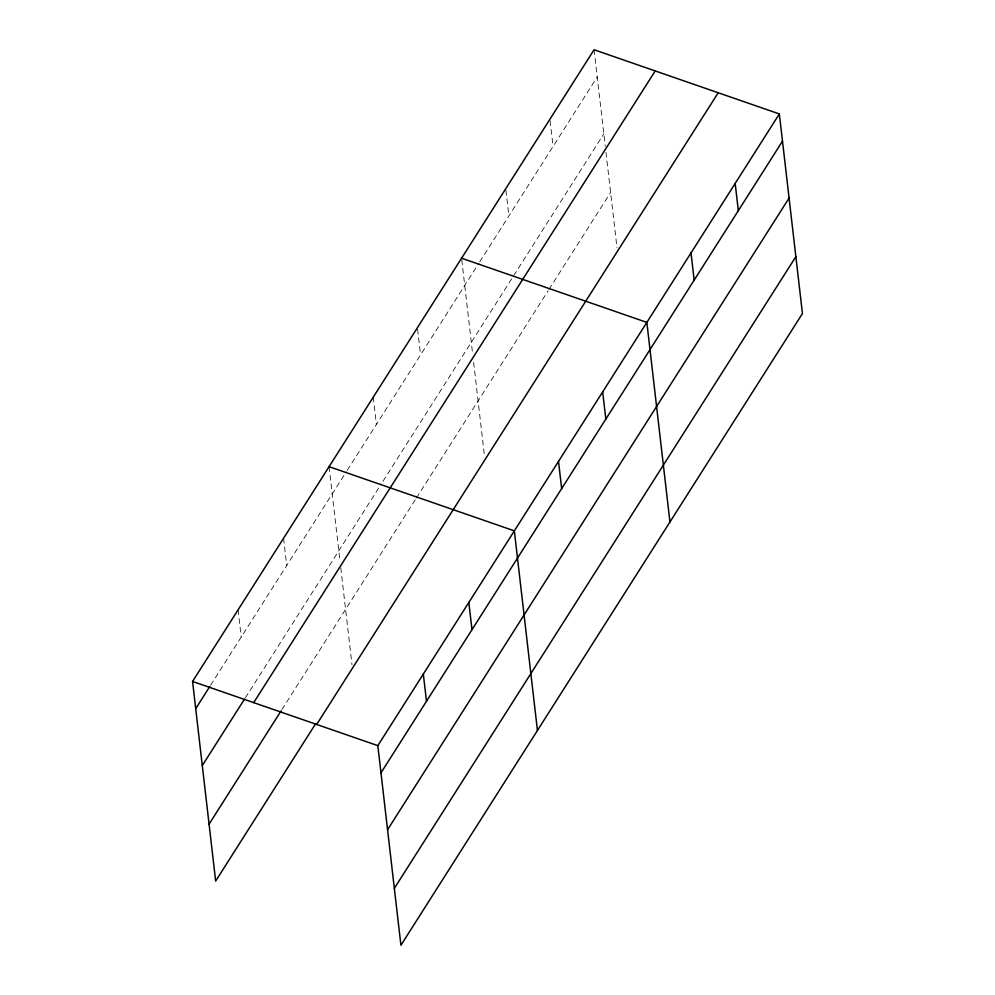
<?xml version="1.0" encoding="UTF-8"?>
<svg xmlns="http://www.w3.org/2000/svg" width="995" height="995" viewBox="0 0 995 995"><rect width="100%" height="100%" fill="white"/><g stroke="black" fill="none" stroke-linecap="round" stroke-linejoin="round"><path stroke-width="0.75" stroke-dasharray="4.97 3.73" d="M210.604 685.244L346.397 471.605M347.23 470.299L478.894 263.153M479.727 261.834L597.236 76.976M245.317 697.881L381.309 483.918M382.976 481.294L603.816 133.865M281.883 709.622L415.587 499.266M416.42 497.96L548.096 290.801M548.929 289.495L610.594 192.47M594.077 49.75L605.246 146.203M605.955 152.372L616.999 247.83M550.086 120.756L553.071 146.464M505.92 190.232L508.893 215.952M461.755 259.72L472.563 353.125M473.632 362.379L484.503 456.282M417.589 329.208L420.562 354.929M373.249 397.179L376.396 424.417M329.071 466.667L340.054 561.578M340.775 567.747L351.994 664.747M283.575 538.258L286.722 565.496M238.066 609.86L241.213 637.086"/><path stroke-width="1.49" d="M315.763 723.564L215.654 881.06L192.557 681.451L594.077 49.75L779.346 113.94L802.443 313.549L400.923 945.25L377.826 745.641L779.346 113.94M195.704 708.676L209.771 686.55M202.283 765.565L244.484 699.174M253.688 702.632L655.22 70.931M209.074 824.171L281.05 710.928M316.684 724.459L718.216 92.759M380.973 772.866L782.493 141.166M387.553 829.755L789.085 198.055M394.331 888.361L795.863 256.66M461.58 258.215L646.85 322.392L669.946 522.014M329.071 466.667L514.34 530.857L537.437 730.467M192.557 681.451L377.826 745.641M735.181 183.428L738.327 210.654M691.015 252.917L694.162 280.142M602.671 391.881L605.831 419.119M558.506 461.369L561.653 488.595M468.832 602.448L471.978 629.686M423.323 674.038L426.482 701.276"/></g></svg>
